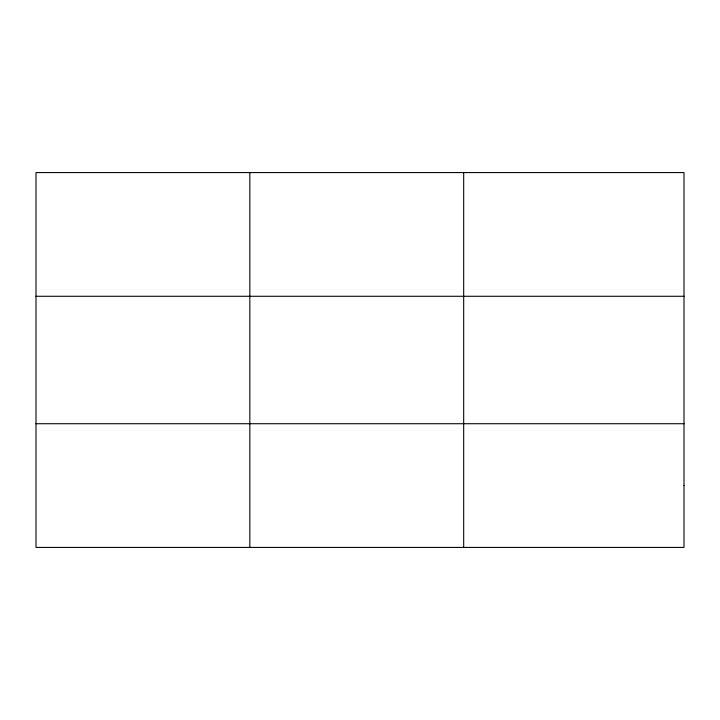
<?xml version="1.0" encoding="UTF-8"?>
<svg xmlns="http://www.w3.org/2000/svg" width="720" height="720" viewBox="0 0 720 720"><rect width="100%" height="100%" fill="white"/><g stroke="black" fill="none" stroke-linecap="round" stroke-linejoin="round"><path stroke-width="1.08" d="M249.84 547.416L249.84 172.584M463.68 547.416L463.68 172.584M36 296.28L684 296.28M36 423.72L684 423.72M684 485.568L684 547.416L36 547.416L36 172.584L684 172.584L684 485.568"/></g></svg>
